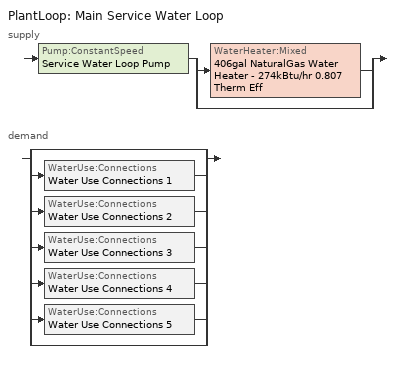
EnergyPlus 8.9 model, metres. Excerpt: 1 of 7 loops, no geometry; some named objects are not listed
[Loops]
PlantLoop 'Main Service Water Loop'
 supply: Pump:ConstantSpeed 'Service Water Loop Pump' > split
  | WaterHeater:Mixed '406gal NaturalGas Water Heater - 274kBtu/hr 0.807 Therm Eff'
  | bypass
 demand: split
  | bypass
  | WaterUse:Connections 'Water Use Connections 1'
  | WaterUse:Connections 'Water Use Connections 2'
  | WaterUse:Connections 'Water Use Connections 3'
  | WaterUse:Connections 'Water Use Connections 4'
  | WaterUse:Connections 'Water Use Connections 5'
  | bypass
[PlantLoop]
Main Service Water Loop: Fluid Type=Water; Plant Equipment Operation Scheme=Main Service Water Loop Operation Schemes; Maximum Loop Temperature {C}=60; Minimum Loop Temperature {C}=10; Maximum Loop Flow Rate {m3/s}=Autosize; Minimum Loop Flow Rate {m3/s}=0; Plant Loop Volume {m3}=Autocalculate; Load Distribution Scheme=Optimal; Plant Loop Demand Calculation Scheme=SingleSetpoint
[Sizing:Plant]
Main Service Water Loop: Loop Type=Heating; Design Loop Exit Temperature {C}=60; Loop Design Temperature Difference {deltaC}=5; Sizing Option=NonCoincident; Zone Timesteps in Averaging Window=1; Coincident Sizing Factor Mode=None
[PlantEquipmentOperationSchemes]
Main Service Water Loop Operation Schemes: Control Scheme Object Type 1=PlantEquipmentOperation:HeatingLoad; Control Scheme Name 1=Main Service Water Loop Heating Operation Scheme; Control Scheme Schedule Name 1=Always On Discrete
[PlantEquipmentOperation:HeatingLoad]
Main Service Water Loop Heating Operation Scheme: Load Range Lower Limit 1 {W}=0; Load Range Upper Limit 1 {W}=1000000000; Range Equipment List Name 1=Main Service Water Loop Heating Equipment List
[PlantEquipmentList]
Main Service Water Loop Heating Equipment List: WaterHeater:Mixed, 406gal NaturalGas Water Heater - 274kBtu/hr 0.807 Therm Eff
[Pump:ConstantSpeed]
Service Water Loop Pump: Design Flow Rate {m3/s}=Autosize; Design Pump Head {Pa}=1; Design Power Consumption {W}=Autosize; Motor Efficiency=0.7; Fraction of Motor Inefficiencies to Fluid Stream=0; Pump Control Type=Intermittent; Design Power Sizing Method=PowerPerFlowPerPressure; Design Electric Power per Unit Flow Rate {W/(m3/s)}=348701.1; Design Shaft Power per Unit Flow Rate per Unit Head=1.28205
[WaterHeater:Mixed]
406gal NaturalGas Water Heater - 274kBtu/hr 0.807 Therm Eff: Tank Volume {m3}=1.53827; Setpoint Temperature Schedule=Service Water Loop Temp - 140F; Deadband Temperature Difference {deltaC}=2; Maximum Temperature Limit {C}=82.2222; Heater Control Type=Cycle; Heater Maximum Capacity {W}=80374.6; Heater Ignition Minimum Flow Rate {m3/s}=0; Heater Ignition Delay {s}=0; Heater Fuel Type=NaturalGas; Heater Thermal Efficiency=0.807468; Part Load Factor Curve=SWH-EFFFPLR-NECB2011; Off Cycle Parasitic Fuel Consumption Rate {W}=20; Off Cycle Parasitic Fuel Type=NaturalGas; Off Cycle Parasitic Heat Fraction to Tank=0.8; On Cycle Parasitic Fuel Consumption Rate {W}=0; On Cycle Parasitic Fuel Type=NaturalGas; On Cycle Parasitic Heat Fraction to Tank=0; Ambient Temperature Indicator=Schedule; Ambient Temperature Schedule=Water Heater Ambient Temp Schedule - 70F; Off Cycle Loss Coefficient to Ambient Temperature {W/K}=15.4355; Off Cycle Loss Fraction to Zone=1; On Cycle Loss Coefficient to Ambient Temperature {W/K}=15.4355; On Cycle Loss Fraction to Zone=1; Use Side Effectiveness=1; Source Side Effectiveness=1; Use Side Design Flow Rate {m3/s}=Autosize; Source Side Design Flow Rate {m3/s}=Autosize; Indirect Water Heating Recovery Time {hr}=1.5; Source Side Flow Control Mode=IndirectHeatPrimarySetpoint
[SetpointManager:Scheduled]
Service hot water setpoint manager: Control Variable=Temperature; Schedule=Service Water Loop Temp - 140F
[WaterUse:Connections]
Name | Water Use Equipment Name 1
Water Use Connections 1 | Wholebuilding-office Service Water Use 0.76gal/min
Water Use Connections 2 | Wholebuilding-penitentiary Service Water Use 2.1gal/min
Water Use Connections 3 | Wholebuilding-performing arts theatre Service Water Use 0.59gal/min
Water Use Connections 4 | Wholebuilding-police station Service Water Use 0.57gal/min
Water Use Connections 5 | Wholebuilding-post office Service Water Use 0.57gal/min
[WaterUse:Equipment]
Name | Peak Flow Rate {m3/s} | Flow Rate Fraction Schedule | Target Temperature Schedule | Zone | Sensible Fraction Schedule | Latent Fraction Schedule
Wholebuilding-office Service Water Use 0.76gal/min | 4.78011e-05 | NECB-A-Service Water Heating | Schedule Ruleset 5 | Sp-WholeBuilding-Office Sys-3 Flr-1 Sch-A HPlcmt-core ZN | Schedule Ruleset 3 | Schedule Ruleset 4
Wholebuilding-penitentiary Service Water Use 2.1gal/min | 0.000132781 | NECB-H-Service Water Heating | Schedule Ruleset 8 | Sp-WholeBuilding-Penitentiary Sys-3 Flr-1 Sch-H HPlcmt-south ZN | Schedule Ruleset 6 | Schedule Ruleset 7
Wholebuilding-performing arts theatre Service Water Use 0.59gal/min | 3.73446e-05 | NECB-C-Service Water Heating | Schedule Ruleset 11 | Sp-WholeBuilding-Performing arts theatre Sys-3 Flr-1 Sch-C HPlcmt-east ZN | Schedule Ruleset 9 | Schedule Ruleset 10
Wholebuilding-police station Service Water Use 0.57gal/min | 3.58508e-05 | NECB-H-Service Water Heating | Schedule Ruleset 14 | Sp-WholeBuilding-Police station Sys-3 Flr-1 Sch-H HPlcmt-north ZN | Schedule Ruleset 12 | Schedule Ruleset 13
Wholebuilding-post office Service Water Use 0.57gal/min | 3.58508e-05 | NECB-A-Service Water Heating | Schedule Ruleset 17 | Sp-WholeBuilding-Post office Sys-3 Flr-1 Sch-A HPlcmt-west ZN | Schedule Ruleset 15 | Schedule Ruleset 16
[Schedule:Day:Interval]
NECB-A-Service Water Heating Default; NECB-A-Service Water Heating Default|Wkdy Day: No, 07:00, 0.05, 08:00, 0.1, 10:00, 0.5, 16:00, 0.9, 17:00, 0.7, 18:00, 0.5, 19:00, 0.3, 22:00, 0.2, 24:00, 0.05
NECB-A-Service Water Heating Sat Day; NECB-A-Service Water Heating Sun|Hol Day; Schedule Day 12; Schedule Day 15; Schedule Day 18; Schedule Day 6; Schedule Day 9: No, 24:00, 0.05
NECB-C-Service Water Heating Default; NECB-C-Service Water Heating Default|Wkdy Day: No, 08:00, 0.05, 09:00, 0.1, 10:00, 0.2, 11:00, 0.3, 12:00, 0.4, 16:00, 0.8, 17:00, 0.6, 18:00, 0.4, 19:00, 0.3, 21:00, 0.2, 24:00, 0.05
NECB-C-Service Water Heating Sat Day: No, 08:00, 0.05, 09:00, 0.1, 10:00, 0.2, 11:00, 0.3, 12:00, 0.5, 16:00, 0.9, 17:00, 0.7, 18:00, 0.5, 19:00, 0.3, 21:00, 0.2, 24:00, 0.05
NECB-C-Service Water Heating Sun|Hol Day: No, 08:00, 0.05, 09:00, 0.1, 10:00, 0.2, 11:00, 0.3, 12:00, 0.5, 17:00, 0.9, 18:00, 0.5, 19:00, 0.3, 24:00, 0.05
NECB-H-Service Water Heating Default; NECB-H-Service Water Heating Default|Wkdy Day; NECB-H-Service Water Heating Sat Day; NECB-H-Service Water Heating Sun|Hol Day: No, 24:00, 0.9
Schedule Day 10; Schedule Day 13; Schedule Day 16; Schedule Day 19; Schedule Day 7; Service Water Loop Temp - 140F Default: No, 24:00, 60
Schedule Day 11; Schedule Day 14; Schedule Day 17; Schedule Day 5; Schedule Day 8: No, 24:00, 0.2
Water Heater Ambient Temp Schedule - 70F Default: No, 24:00, 21.1111
[Schedule:Week:Daily]
NECB-A-Service Water Heating Week Rule - Jan1-Dec31: NECB-A-Service Water Heating Sun|Hol Day, NECB-A-Service Water Heating Default|Wkdy Day, NECB-A-Service Water Heating Default|Wkdy Day, NECB-A-Service Water Heating Default|Wkdy Day, NECB-A-Service Water Heating Default|Wkdy Day, NECB-A-Service Water Heating Default|Wkdy Day, NECB-A-Service Water Heating Sat Day, NECB-A-Service Water Heating Default, NECB-A-Service Water Heating Default, NECB-A-Service Water Heating Default, NECB-A-Service Water Heating Default, NECB-A-Service Water Heating Default
NECB-C-Service Water Heating Week Rule - Jan1-Dec31: NECB-C-Service Water Heating Sun|Hol Day, NECB-C-Service Water Heating Default|Wkdy Day, NECB-C-Service Water Heating Default|Wkdy Day, NECB-C-Service Water Heating Default|Wkdy Day, NECB-C-Service Water Heating Default|Wkdy Day, NECB-C-Service Water Heating Default|Wkdy Day, NECB-C-Service Water Heating Sat Day, NECB-C-Service Water Heating Default, NECB-C-Service Water Heating Default, NECB-C-Service Water Heating Default, NECB-C-Service Water Heating Default, NECB-C-Service Water Heating Default
NECB-H-Service Water Heating Week Rule - Jan1-Dec31: NECB-H-Service Water Heating Sun|Hol Day, NECB-H-Service Water Heating Default|Wkdy Day, NECB-H-Service Water Heating Default|Wkdy Day, NECB-H-Service Water Heating Default|Wkdy Day, NECB-H-Service Water Heating Default|Wkdy Day, NECB-H-Service Water Heating Default|Wkdy Day, NECB-H-Service Water Heating Sat Day, NECB-H-Service Water Heating Default, NECB-H-Service Water Heating Default, NECB-H-Service Water Heating Default, NECB-H-Service Water Heating Default, NECB-H-Service Water Heating Default
Schedule Ruleset 10 Week Rule - Jan1-Dec31: Schedule Day 12, Schedule Day 12, Schedule Day 12, Schedule Day 12, Schedule Day 12, Schedule Day 12, Schedule Day 12, Schedule Day 12, Schedule Day 12, Schedule Day 12, Schedule Day 12, Schedule Day 12
Schedule Ruleset 11 Week Rule - Jan1-Dec31: Schedule Day 13, Schedule Day 13, Schedule Day 13, Schedule Day 13, Schedule Day 13, Schedule Day 13, Schedule Day 13, Schedule Day 13, Schedule Day 13, Schedule Day 13, Schedule Day 13, Schedule Day 13
Schedule Ruleset 12 Week Rule - Jan1-Dec31: Schedule Day 14, Schedule Day 14, Schedule Day 14, Schedule Day 14, Schedule Day 14, Schedule Day 14, Schedule Day 14, Schedule Day 14, Schedule Day 14, Schedule Day 14, Schedule Day 14, Schedule Day 14
Schedule Ruleset 13 Week Rule - Jan1-Dec31: Schedule Day 15, Schedule Day 15, Schedule Day 15, Schedule Day 15, Schedule Day 15, Schedule Day 15, Schedule Day 15, Schedule Day 15, Schedule Day 15, Schedule Day 15, Schedule Day 15, Schedule Day 15
Schedule Ruleset 14 Week Rule - Jan1-Dec31: Schedule Day 16, Schedule Day 16, Schedule Day 16, Schedule Day 16, Schedule Day 16, Schedule Day 16, Schedule Day 16, Schedule Day 16, Schedule Day 16, Schedule Day 16, Schedule Day 16, Schedule Day 16
Schedule Ruleset 15 Week Rule - Jan1-Dec31: Schedule Day 17, Schedule Day 17, Schedule Day 17, Schedule Day 17, Schedule Day 17, Schedule Day 17, Schedule Day 17, Schedule Day 17, Schedule Day 17, Schedule Day 17, Schedule Day 17, Schedule Day 17
Schedule Ruleset 16 Week Rule - Jan1-Dec31: Schedule Day 18, Schedule Day 18, Schedule Day 18, Schedule Day 18, Schedule Day 18, Schedule Day 18, Schedule Day 18, Schedule Day 18, Schedule Day 18, Schedule Day 18, Schedule Day 18, Schedule Day 18
Schedule Ruleset 17 Week Rule - Jan1-Dec31: Schedule Day 19, Schedule Day 19, Schedule Day 19, Schedule Day 19, Schedule Day 19, Schedule Day 19, Schedule Day 19, Schedule Day 19, Schedule Day 19, Schedule Day 19, Schedule Day 19, Schedule Day 19
Schedule Ruleset 3 Week Rule - Jan1-Dec31: Schedule Day 5, Schedule Day 5, Schedule Day 5, Schedule Day 5, Schedule Day 5, Schedule Day 5, Schedule Day 5, Schedule Day 5, Schedule Day 5, Schedule Day 5, Schedule Day 5, Schedule Day 5
Schedule Ruleset 4 Week Rule - Jan1-Dec31: Schedule Day 6, Schedule Day 6, Schedule Day 6, Schedule Day 6, Schedule Day 6, Schedule Day 6, Schedule Day 6, Schedule Day 6, Schedule Day 6, Schedule Day 6, Schedule Day 6, Schedule Day 6
Schedule Ruleset 5 Week Rule - Jan1-Dec31: Schedule Day 7, Schedule Day 7, Schedule Day 7, Schedule Day 7, Schedule Day 7, Schedule Day 7, Schedule Day 7, Schedule Day 7, Schedule Day 7, Schedule Day 7, Schedule Day 7, Schedule Day 7
Schedule Ruleset 6 Week Rule - Jan1-Dec31: Schedule Day 8, Schedule Day 8, Schedule Day 8, Schedule Day 8, Schedule Day 8, Schedule Day 8, Schedule Day 8, Schedule Day 8, Schedule Day 8, Schedule Day 8, Schedule Day 8, Schedule Day 8
Schedule Ruleset 7 Week Rule - Jan1-Dec31: Schedule Day 9, Schedule Day 9, Schedule Day 9, Schedule Day 9, Schedule Day 9, Schedule Day 9, Schedule Day 9, Schedule Day 9, Schedule Day 9, Schedule Day 9, Schedule Day 9, Schedule Day 9
Schedule Ruleset 8 Week Rule - Jan1-Dec31: Schedule Day 10, Schedule Day 10, Schedule Day 10, Schedule Day 10, Schedule Day 10, Schedule Day 10, Schedule Day 10, Schedule Day 10, Schedule Day 10, Schedule Day 10, Schedule Day 10, Schedule Day 10
Schedule Ruleset 9 Week Rule - Jan1-Dec31: Schedule Day 11, Schedule Day 11, Schedule Day 11, Schedule Day 11, Schedule Day 11, Schedule Day 11, Schedule Day 11, Schedule Day 11, Schedule Day 11, Schedule Day 11, Schedule Day 11, Schedule Day 11
Service Water Loop Temp - 140F Week Rule - Jan1-Dec31: Service Water Loop Temp - 140F Default, Service Water Loop Temp - 140F Default, Service Water Loop Temp - 140F Default, Service Water Loop Temp - 140F Default, Service Water Loop Temp - 140F Default, Service Water Loop Temp - 140F Default, Service Water Loop Temp - 140F Default, Service Water Loop Temp - 140F Default, Service Water Loop Temp - 140F Default, Service Water Loop Temp - 140F Default, Service Water Loop Temp - 140F Default, Service Water Loop Temp - 140F Default
Water Heater Ambient Temp Schedule - 70F Week Rule - Jan1-Dec31: Water Heater Ambient Temp Schedule - 70F Default, Water Heater Ambient Temp Schedule - 70F Default, Water Heater Ambient Temp Schedule - 70F Default, Water Heater Ambient Temp Schedule - 70F Default, Water Heater Ambient Temp Schedule - 70F Default, Water Heater Ambient Temp Schedule - 70F Default, Water Heater Ambient Temp Schedule - 70F Default, Water Heater Ambient Temp Schedule - 70F Default, Water Heater Ambient Temp Schedule - 70F Default, Water Heater Ambient Temp Schedule - 70F Default, Water Heater Ambient Temp Schedule - 70F Default, Water Heater Ambient Temp Schedule - 70F Default
[Schedule:Year]
NECB-A-Service Water Heating: NECB-A-Service Water Heating Week Rule - Jan1-Dec31, 1, 1, 12, 31
NECB-C-Service Water Heating: NECB-C-Service Water Heating Week Rule - Jan1-Dec31, 1, 1, 12, 31
NECB-H-Service Water Heating: NECB-H-Service Water Heating Week Rule - Jan1-Dec31, 1, 1, 12, 31
Schedule Ruleset 10: Schedule Ruleset 10 Week Rule - Jan1-Dec31, 1, 1, 12, 31
Schedule Ruleset 11: Schedule Ruleset 11 Week Rule - Jan1-Dec31, 1, 1, 12, 31
Schedule Ruleset 12: Schedule Ruleset 12 Week Rule - Jan1-Dec31, 1, 1, 12, 31
Schedule Ruleset 13: Schedule Ruleset 13 Week Rule - Jan1-Dec31, 1, 1, 12, 31
Schedule Ruleset 14: Schedule Ruleset 14 Week Rule - Jan1-Dec31, 1, 1, 12, 31
Schedule Ruleset 15: Schedule Ruleset 15 Week Rule - Jan1-Dec31, 1, 1, 12, 31
Schedule Ruleset 16: Schedule Ruleset 16 Week Rule - Jan1-Dec31, 1, 1, 12, 31
Schedule Ruleset 17: Schedule Ruleset 17 Week Rule - Jan1-Dec31, 1, 1, 12, 31
Schedule Ruleset 3: Schedule Ruleset 3 Week Rule - Jan1-Dec31, 1, 1, 12, 31
Schedule Ruleset 4: Schedule Ruleset 4 Week Rule - Jan1-Dec31, 1, 1, 12, 31
Schedule Ruleset 5: Schedule Ruleset 5 Week Rule - Jan1-Dec31, 1, 1, 12, 31
Schedule Ruleset 6: Schedule Ruleset 6 Week Rule - Jan1-Dec31, 1, 1, 12, 31
Schedule Ruleset 7: Schedule Ruleset 7 Week Rule - Jan1-Dec31, 1, 1, 12, 31
Schedule Ruleset 8: Schedule Ruleset 8 Week Rule - Jan1-Dec31, 1, 1, 12, 31
Schedule Ruleset 9: Schedule Ruleset 9 Week Rule - Jan1-Dec31, 1, 1, 12, 31
Service Water Loop Temp - 140F: Service Water Loop Temp - 140F Week Rule - Jan1-Dec31, 1, 1, 12, 31
Water Heater Ambient Temp Schedule - 70F: Water Heater Ambient Temp Schedule - 70F Week Rule - Jan1-Dec31, 1, 1, 12, 31
[Schedule:Constant]
Always On Discrete: Hourly Value=1
[Curve:Cubic]
SWH-EFFFPLR-NECB2011: Coefficient1 Constant=0.7576; Coefficient2 x=1.0071; Coefficient3 x**2=-1.4443; Coefficient4 x**3=0.6844; Minimum Value of x {BasedOnField A2}=0; Maximum Value of x {BasedOnField A2}=1
